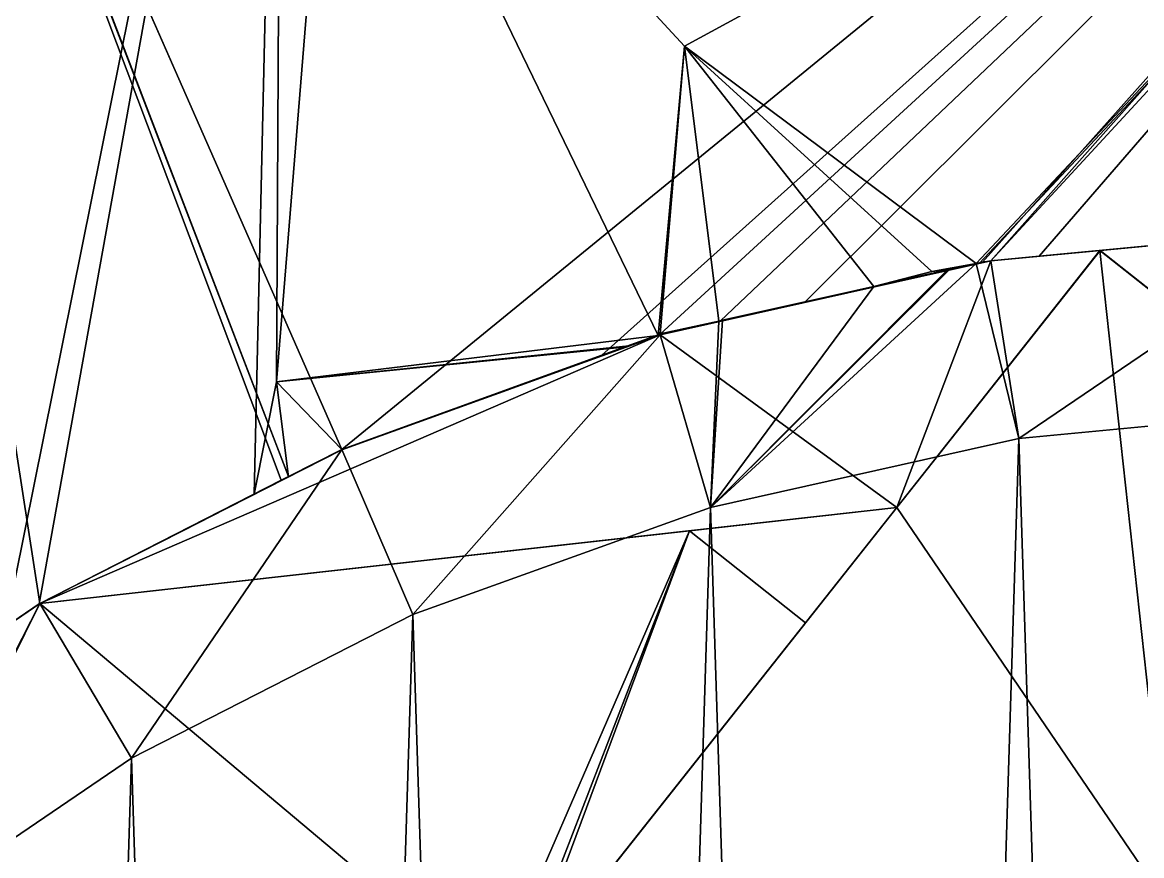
# Model space of a CAD drawing. Header units: millimetres. Extents: x -97 to 177, y -55 to 460.
# Drawn here: x 89.69 to 108.36, y 429 to 442.9 of the extents above; entities that cross this region are included whole.
import ezdxf

# ---------------------------------------------------------------- set-up
doc = ezdxf.new("R2010")
doc.units = ezdxf.units.MM
doc.header["$LTSCALE"] = 25.4
doc.layers.get('0').update_dxf_attribs({"true_color": 0xffffff})

msp = doc.modelspace()

# ---------------------------------------------------------------- linework, layer by layer
at = {"color": 0}
for p, q in [((86.627, 454.841, 13.998), (95.013, 435.773, 13.994)), ((94.125, 435.321, 13.992), (86.627, 454.841, 13.998)), ((86.627, 454.841, 13.998), (95.013, 435.773, 13.994)), ((94.125, 435.321, 13.992), (86.627, 454.841, 13.998)), ((100.733, 442.507, 6.998), (105.601, 438.879, 6.998)), ((100.733, 442.507, 6.998), (103.895, 438.495, 6.998)), ((104.861, 438.743, 6.998), (100.733, 442.507, 6.998)), ((100.733, 442.507, 6.998), (105.601, 438.879, 6.998)), ((100.733, 442.507, 6.998), (103.895, 438.495, 6.998)), ((104.861, 438.743, 6.998), (100.733, 442.507, 6.998)), ((105.843, 438.921, 6.968), (111.469, 439.455, 6.968)), ((105.843, 438.921, 6.968), (111.469, 439.455, 6.968)), ((111.469, 439.455, 22.966), (107.667, 439.093, 22.966)), ((111.469, 439.455, 22.966), (107.667, 439.093, 22.966)), ((106.651, 438.999, 6.998), (110.031, 439.319, 6.998)), ((106.651, 438.999, 6.998), (110.031, 439.319, 6.998)), ((107.661, 439.095, 23.966), (104.275, 434.805, 23.964)), ((107.661, 439.095, 23.966), (104.275, 434.805, 23.964)), ((107.667, 439.093, 22.966), (104.275, 434.805, 23.964)), ((104.275, 434.805, 22.964), (107.667, 439.093, 22.966)), ((107.667, 439.093, 22.966), (104.275, 434.805, 23.964)), ((104.275, 434.805, 22.964), (107.667, 439.093, 22.966)), ((108.995, 439.223, 13.994), (105.843, 438.921, 13.994)), ((108.995, 439.223, 13.994), (105.843, 438.921, 13.994)), ((107.667, 439.093, 22.966), (105.843, 438.921, 22.966)), ((107.667, 439.093, 22.966), (105.843, 438.921, 22.966)), ((111.997, 435.671, 23.964), (107.661, 439.095, 23.966)), ((107.667, 439.093, 22.966), (107.661, 439.095, 23.966)), ((107.667, 439.093, 22.966), (107.661, 439.095, 23.966)), ((111.997, 435.671, 23.964), (107.661, 439.095, 23.966)), ((107.667, 439.093, 22.966), (111.997, 435.671, 22.966)), ((107.667, 439.093, 22.966), (111.997, 435.671, 22.966)), ((111.997, 435.671, 23.964), (107.667, 439.093, 22.966)), ((111.997, 435.671, 23.964), (107.667, 439.093, 22.966)), ((100.325, 437.697, 13.994), (105.843, 438.921, 22.966)), ((100.325, 437.697, 13.994), (105.843, 438.921, 22.966)), ((105.843, 438.921, 22.966), (100.329, 437.685, 22.966)), ((105.843, 438.921, 22.966), (100.329, 437.685, 22.966)), ((101.165, 434.807, 6.968), (105.601, 438.879, 6.968)), ((101.165, 434.807, 6.968), (105.601, 438.879, 6.968)), ((101.331, 437.917, 13.994), (105.843, 438.921, 22.966)), ((101.331, 437.917, 13.994), (105.843, 438.921, 22.966)), ((105.843, 438.921, 22.966), (102.745, 438.235, 13.994)), ((105.843, 438.921, 22.966), (102.745, 438.235, 13.994)), ((105.707, 438.897, 13.994), (102.745, 438.235, 13.994)), ((105.707, 438.897, 13.994), (102.745, 438.235, 13.994)), ((105.277, 438.811, 6.992), (105.601, 438.879, 6.968)), ((105.601, 438.879, 6.998), (105.277, 438.811, 6.992)), ((105.601, 438.879, 6.968), (105.843, 438.921, 6.968)), ((105.653, 438.885, 6.998), (105.601, 438.879, 6.968)), ((105.653, 438.885, 6.998), (105.601, 438.879, 6.998)), ((105.601, 438.879, 6.998), (105.601, 438.879, 6.968)), ((105.653, 438.885, 6.998), (105.843, 438.921, 6.968)), ((105.843, 438.921, 6.998), (105.653, 438.885, 6.998)), ((105.843, 438.921, 13.994), (105.707, 438.897, 13.994)), ((105.707, 438.897, 13.994), (105.843, 438.921, 22.966)), ((105.707, 438.897, 13.994), (105.843, 438.921, 22.966)), ((105.843, 438.921, 13.994), (105.707, 438.897, 13.994)), ((106.651, 438.999, 6.998), (105.843, 438.921, 6.968)), ((105.843, 438.921, 6.998), (106.651, 438.999, 6.998)), ((106.651, 438.999, 6.998), (105.843, 438.921, 6.968)), ((105.843, 438.921, 6.998), (106.651, 438.999, 6.998)), ((105.843, 438.921, 13.994), (105.843, 438.921, 22.966)), ((105.843, 438.921, 6.968), (105.843, 438.921, 6.998)), ((105.843, 438.921, 13.994), (105.843, 438.921, 22.966)), ((105.121, 438.771, 6.986), (101.165, 434.807, 6.968)), ((105.121, 438.771, 6.986), (101.165, 434.807, 6.968)), ((105.121, 438.771, 6.986), (103.937, 438.505, 6.99)), ((105.121, 438.771, 6.986), (103.937, 438.505, 6.99)), ((104.861, 438.743, 6.998), (103.937, 438.505, 6.99)), ((104.861, 438.743, 6.998), (103.937, 438.505, 6.99)), ((105.121, 438.771, 6.986), (104.861, 438.743, 6.998)), ((105.121, 438.771, 6.986), (104.861, 438.743, 6.998)), ((105.157, 438.779, 6.998), (105.121, 438.771, 6.986)), ((105.157, 438.779, 6.998), (105.121, 438.771, 6.986)), ((105.247, 438.801, 6.991), (105.157, 438.779, 6.998)), ((105.247, 438.801, 6.991), (105.157, 438.779, 6.998)), ((105.277, 438.811, 6.992), (105.247, 438.801, 6.991)), ((105.277, 438.811, 6.992), (105.247, 438.801, 6.991)), ((103.895, 438.495, 6.998), (101.434, 437.945, 6.998)), ((103.895, 438.495, 6.998), (101.434, 437.945, 6.998)), ((103.937, 438.505, 6.99), (103.895, 438.495, 6.998)), ((103.937, 438.505, 6.99), (103.895, 438.495, 6.998)), ((102.745, 438.235, 13.994), (101.331, 437.917, 13.994)), ((102.745, 438.235, 13.994), (101.331, 437.917, 13.994)), ((101.365, 437.929, 6.998), (101.307, 437.917, 6.998)), ((101.365, 437.929, 6.998), (101.307, 437.917, 6.998)), ((101.434, 437.945, 6.998), (101.365, 437.929, 6.998)), ((101.434, 437.945, 6.998), (101.365, 437.929, 6.998)), ((101.331, 437.917, 13.994), (100.325, 437.697, 13.994)), ((101.307, 437.917, 6.998), (100.325, 437.701, 6.998)), ((101.307, 437.917, 6.998), (100.325, 437.701, 6.998)), ((101.331, 437.917, 13.994), (100.325, 437.697, 13.994)), ((100.329, 437.689, 6.968), (101.307, 437.917, 6.998)), ((100.329, 437.689, 6.968), (101.307, 437.917, 6.998)), ((100.329, 437.685, 22.966), (89.975, 433.203, 22.964)), ((100.329, 437.685, 22.966), (89.975, 433.203, 22.964)), ((100.295, 437.677, 6.998), (93.925, 436.903, 6.998)), ((100.295, 437.677, 6.998), (93.925, 436.903, 6.998)), ((95.013, 435.771, 6.968), (100.329, 437.689, 6.968)), ((95.013, 435.771, 6.968), (100.329, 437.689, 6.968)), ((100.329, 437.685, 22.966), (97.825, 436.783, 22.966)), ((100.329, 437.685, 22.966), (97.825, 436.783, 22.966)), ((100.325, 437.697, 13.994), (99.355, 437.347, 13.994)), ((100.325, 437.697, 13.994), (99.355, 437.347, 13.994)), ((99.811, 437.501, 6.996), (100.329, 437.689, 6.968)), ((99.811, 437.501, 6.996), (100.329, 437.689, 6.968)), ((99.811, 437.501, 6.996), (100.295, 437.677, 6.998)), ((99.811, 437.501, 6.996), (100.295, 437.677, 6.998)), ((100.325, 437.701, 6.998), (100.295, 437.677, 6.998)), ((100.295, 437.677, 6.998), (100.329, 437.689, 6.968)), ((100.329, 437.689, 6.968), (100.325, 437.701, 6.998)), ((100.329, 437.685, 22.966), (100.325, 437.697, 13.994)), ((100.329, 437.685, 22.966), (100.325, 437.697, 13.994)), ((100.329, 437.689, 6.968), (101.165, 434.807, 6.968)), ((100.329, 437.689, 6.968), (101.165, 434.807, 6.968)), ((93.925, 436.903, 6.998), (99.769, 437.485, 6.998)), ((93.925, 436.903, 6.998), (99.769, 437.485, 6.998)), ((99.359, 437.337, 6.998), (99.769, 437.485, 6.998)), ((99.359, 437.337, 6.998), (99.769, 437.485, 6.998)), ((99.769, 437.485, 6.998), (99.811, 437.501, 6.996)), ((99.769, 437.485, 6.998), (99.811, 437.501, 6.996)), ((95.013, 435.767, 22.966), (99.355, 437.347, 13.994)), ((99.355, 437.347, 13.994), (95.013, 435.773, 13.994)), ((95.013, 435.767, 22.966), (99.355, 437.347, 13.994)), ((99.355, 437.347, 13.994), (95.013, 435.773, 13.994)), ((99.359, 437.337, 6.998), (95.013, 435.771, 6.968)), ((95.013, 435.771, 6.998), (99.359, 437.337, 6.998)), ((99.359, 437.337, 6.998), (95.013, 435.771, 6.968)), ((95.013, 435.771, 6.998), (99.359, 437.337, 6.998)), ((99.355, 437.347, 13.994), (97.263, 436.579, 22.966)), ((99.355, 437.347, 13.994), (97.263, 436.579, 22.966)), ((97.713, 436.743, 22.966), (99.355, 437.347, 13.994)), ((97.713, 436.743, 22.966), (99.355, 437.347, 13.994)), ((99.355, 437.347, 13.994), (97.825, 436.783, 22.966)), ((99.355, 437.347, 13.994), (97.825, 436.783, 22.966)), ((97.713, 436.743, 22.966), (97.263, 436.579, 22.966)), ((97.713, 436.743, 22.966), (97.263, 436.579, 22.966)), ((97.713, 436.743, 22.966), (97.825, 436.783, 22.966)), ((97.713, 436.743, 22.966), (97.825, 436.783, 22.966)), ((97.263, 436.579, 22.966), (95.013, 435.767, 22.966)), ((97.263, 436.579, 22.966), (95.013, 435.767, 22.966)), ((111.565, 436.457, 6.968), (106.313, 435.957, 6.968)), ((111.565, 436.457, 6.968), (106.313, 435.957, 6.968)), ((111.565, 436.457, 16.966), (106.313, 435.957, 16.966)), ((111.565, 436.457, 16.966), (106.313, 435.957, 16.966)), ((106.313, 435.957, 6.968), (101.165, 434.807, 6.968)), ((106.313, 435.957, 6.968), (101.165, 434.807, 6.968)), ((101.165, 434.807, 16.966), (106.313, 435.957, 16.966)), ((101.165, 434.807, 16.966), (106.313, 435.957, 16.966)), ((106.313, 435.957, 16.966), (106.313, 435.957, 6.968)), ((106.313, 435.957, 16.966), (106.313, 435.957, 6.968)), ((89.975, 433.203, 6.968), (95.013, 435.771, 6.968)), ((89.975, 433.203, 6.968), (95.013, 435.771, 6.968)), ((95.013, 435.767, 22.966), (89.975, 433.203, 22.964)), ((95.013, 435.767, 22.966), (89.975, 433.203, 22.964)), ((91.507, 430.621, 6.964), (95.013, 435.771, 6.968)), ((91.507, 430.621, 6.964), (95.013, 435.771, 6.968)), ((95.013, 435.773, 13.994), (94.125, 435.321, 13.992)), ((95.013, 435.773, 13.994), (94.125, 435.321, 13.992)), ((94.125, 435.319, 6.998), (95.013, 435.771, 6.968)), ((94.125, 435.319, 6.998), (95.013, 435.771, 6.968)), ((94.125, 435.319, 6.998), (95.013, 435.771, 6.998)), ((94.125, 435.319, 6.998), (95.013, 435.771, 6.998)), ((95.013, 435.773, 13.994), (95.013, 435.767, 22.966)), ((95.013, 435.773, 13.994), (95.013, 435.767, 22.966)), ((95.013, 435.771, 6.968), (95.013, 435.771, 6.998)), ((95.013, 435.771, 6.968), (95.013, 435.771, 6.998)), ((89.975, 433.203, 21.964), (94.125, 435.321, 13.992)), ((89.975, 433.203, 21.964), (94.125, 435.321, 13.992)), ((93.551, 435.025, 6.998), (94.125, 435.319, 6.998)), ((93.551, 435.025, 6.998), (94.125, 435.319, 6.998)), ((94.125, 435.321, 13.992), (94.001, 435.261, 13.992)), ((94.125, 435.321, 13.992), (94.001, 435.261, 13.992)), ((89.975, 433.203, 21.964), (94.001, 435.261, 13.992)), ((89.975, 433.203, 21.964), (94.001, 435.261, 13.992)), ((92.655, 434.565, 13.992), (94.001, 435.261, 13.992)), ((92.655, 434.565, 13.992), (94.001, 435.261, 13.992)), ((89.967, 433.197, 6.998), (93.551, 435.025, 6.998)), ((89.967, 433.197, 6.998), (93.551, 435.025, 6.998)), ((89.975, 433.203, 6.968), (93.551, 435.025, 6.998)), ((89.975, 433.203, 6.968), (93.551, 435.025, 6.998)), ((89.975, 433.203, 22.964), (104.275, 434.805, 22.964)), ((89.975, 433.203, 22.964), (104.275, 434.805, 22.964)), ((101.165, 434.807, 6.968), (96.203, 433.019, 6.968)), ((101.165, 434.807, 16.966), (96.203, 433.017, 16.966)), ((101.165, 434.807, 6.968), (96.203, 433.019, 6.968)), ((101.165, 434.807, 16.966), (96.203, 433.017, 16.966)), ((104.275, 434.805, 23.964), (98.027, 426.905, 23.964)), ((104.275, 434.805, 23.964), (98.027, 426.905, 23.964)), ((104.275, 434.805, 21.968), (100.817, 434.415, 21.968)), ((104.275, 434.805, 21.968), (100.817, 434.415, 21.968)), ((101.165, 434.807, 6.968), (101.165, 434.807, 16.966)), ((101.165, 434.807, 6.968), (101.165, 434.807, 16.966)), ((102.753, 432.881, 21.964), (104.275, 434.805, 21.968)), ((102.753, 432.881, 21.964), (104.275, 434.805, 21.968)), ((104.275, 434.805, 22.964), (104.275, 434.805, 21.968)), ((104.275, 434.805, 22.964), (104.275, 434.805, 21.968)), ((89.975, 433.203, 21.964), (92.655, 434.565, 13.992)), ((89.975, 433.203, 13.992), (92.655, 434.565, 13.992)), ((89.975, 433.203, 21.964), (92.655, 434.565, 13.992)), ((89.975, 433.203, 13.992), (92.655, 434.565, 13.992)), ((100.817, 434.415, 21.968), (89.975, 433.203, 21.964)), ((100.817, 434.415, 21.968), (89.975, 433.203, 21.964)), ((98.027, 426.905, 21.964), (100.817, 434.415, 21.968)), ((98.027, 426.905, 21.964), (100.817, 434.415, 21.968)), ((100.817, 434.415, 21.968), (102.753, 432.881, 21.964)), ((100.817, 434.415, 21.968), (102.753, 432.881, 21.964)), ((85.307, 430.023, 6.964), (89.975, 433.203, 6.968)), ((89.975, 433.203, 21.964), (85.307, 430.023, 21.964)), ((85.307, 430.023, 6.964), (89.975, 433.203, 6.968)), ((89.975, 433.203, 21.964), (85.307, 430.023, 21.964)), ((89.975, 433.203, 6.968), (87.143, 427.657, 6.964)), ((89.975, 433.203, 6.968), (87.143, 427.657, 6.964)), ((89.975, 433.203, 13.992), (89.403, 432.811, 13.992)), ((89.403, 432.811, 13.992), (89.975, 433.203, 21.964)), ((89.403, 432.815, 6.998), (89.975, 433.203, 6.968)), ((89.403, 432.815, 6.998), (89.975, 433.203, 6.968)), ((89.975, 433.203, 13.992), (89.403, 432.811, 13.992)), ((89.403, 432.811, 13.992), (89.975, 433.203, 21.964)), ((89.403, 432.815, 6.998), (89.967, 433.197, 6.998)), ((89.403, 432.815, 6.998), (89.967, 433.197, 6.998)), ((89.967, 433.197, 6.998), (89.975, 433.203, 6.968)), ((89.967, 433.197, 6.998), (89.975, 433.203, 6.968)), ((89.975, 433.203, 21.964), (89.975, 433.203, 13.992)), ((89.975, 433.203, 21.964), (89.975, 433.203, 22.964)), ((89.975, 433.203, 21.964), (89.975, 433.203, 13.992)), ((89.975, 433.203, 21.964), (89.975, 433.203, 22.964)), ((96.203, 433.019, 6.968), (91.507, 430.621, 6.964)), ((96.203, 433.019, 6.968), (91.507, 430.621, 6.964)), ((91.507, 430.621, 16.966), (96.203, 433.017, 16.966)), ((91.507, 430.621, 16.966), (96.203, 433.017, 16.966)), ((96.203, 433.017, 16.966), (96.203, 433.019, 6.968)), ((96.203, 433.017, 16.966), (96.203, 433.019, 6.968)), ((98.027, 426.905, 21.964), (102.753, 432.881, 21.964)), ((98.027, 426.905, 21.964), (102.753, 432.881, 21.964)), ((91.507, 430.621, 6.964), (87.143, 427.657, 6.964)), ((91.507, 430.621, 6.964), (87.143, 427.657, 6.964)), ((91.507, 430.621, 16.966), (87.143, 427.657, 16.966)), ((91.507, 430.621, 16.966), (87.143, 427.657, 16.966)), ((91.507, 430.621, 6.964), (91.507, 430.621, 16.966)), ((91.507, 430.621, 6.964), (91.507, 430.621, 16.966))]:
    msp.add_line(p, q, dxfattribs=at)

# ---------------------------------------------------------------- meshes
mesh = msp.add_polyface(dxfattribs=at)
corners = [(124.143, 459.565, 6.998), (117.623, 451.689, 6.998), (116.747, 458.635, 6.998), (121.419, 438.603, 6.998), (122.011, 438.507, 6.998), (122.299, 438.461, 6.998), (122.697, 438.397, 6.998), (126.961, 437.159, 6.998), (94.023, 455.775, 6.998), (89.403, 432.815, 6.998), (86.627, 454.845, 6.998), (89.967, 433.197, 6.998), (93.551, 435.025, 6.998), (93.925, 436.903, 6.998), (94.895, 448.829, 6.998), (100.295, 437.677, 6.998), (100.733, 442.507, 6.998), (100.325, 437.701, 6.998), (105.601, 438.879, 6.998), (105.653, 438.885, 6.998), (105.843, 438.921, 6.998), (106.651, 438.999, 6.998), (110.031, 439.319, 6.998), (111.469, 439.451, 6.998), (113.647, 439.385, 6.998), (117.119, 439.279, 6.998), (101.307, 437.917, 6.998), (103.895, 438.495, 6.998), (101.434, 437.945, 6.998), (101.365, 437.929, 6.998), (94.125, 435.319, 6.998), (95.013, 435.771, 6.998), (99.769, 437.485, 6.998), (99.359, 437.337, 6.998)]
mesh.append_faces([[corners[k] for k in face] for face in [(0, 1, 2), (6, 0, 7), (8, 9, 10), (26, 28, 29), (31, 32, 33)]], dxfattribs={"vtx0": -1, "color": 0})
mesh.append_faces([[corners[k] for k in face] for face in [(3, 0, 4), (4, 0, 5), (5, 0, 6), (9, 8, 11), (11, 8, 12), (13, 14, 15), (15, 16, 17), (16, 1, 18), (18, 1, 19), (19, 1, 20), (20, 1, 21), (21, 1, 22), (22, 1, 23), (23, 1, 24), (24, 1, 25), (25, 1, 3), (30, 13, 31)]], dxfattribs={"vtx0": -1, "vtx1": -1, "color": 0})
mesh.append_faces([[corners[k] for k in face] for face in [(1, 0, 3), (12, 8, 13), (15, 14, 16)]], dxfattribs={"vtx0": -1, "vtx1": -1, "vtx2": -1, "color": 0})
mesh.append_faces([[corners[k] for k in face] for face in [(13, 8, 14), (16, 14, 1), (16, 26, 17), (26, 16, 27), (26, 27, 28), (13, 30, 12), (31, 13, 32)]], dxfattribs={"vtx0": -1, "vtx2": -1, "color": 0})
mesh = msp.add_polyface(dxfattribs=at)
corners = [(95.013, 435.773, 13.994), (124.143, 459.565, 13.998), (86.627, 454.841, 13.998), (99.355, 437.347, 13.994), (100.325, 437.697, 13.994), (101.331, 437.917, 13.994), (102.745, 438.235, 13.994), (105.707, 438.897, 13.994), (105.843, 438.921, 13.994), (108.995, 439.223, 13.994), (111.469, 439.451, 13.994), (117.119, 439.279, 13.994), (120.247, 438.785, 13.994), (121.749, 438.545, 13.994), (122.367, 438.449, 13.994), (122.697, 438.397, 13.994), (126.961, 437.159, 13.994)]
mesh.append_faces([[corners[k] for k in face] for face in [(0, 1, 2), (1, 15, 16)]], dxfattribs={"vtx0": -1, "color": 0})
mesh.append_faces([[corners[k] for k in face] for face in [(1, 0, 3), (1, 3, 4), (1, 4, 5), (1, 5, 6), (1, 6, 7), (1, 7, 8), (1, 8, 9), (1, 9, 10), (1, 10, 11), (1, 11, 12), (1, 12, 13), (1, 13, 14), (1, 14, 15)]], dxfattribs={"vtx0": -1, "vtx2": -1, "color": 0})
mesh = msp.add_polyface(dxfattribs=at)
corners = [(95.013, 435.773, 13.994), (86.627, 454.841, 13.998), (94.125, 435.321, 13.992)]
mesh.append_faces([[corners[k] for k in face] for face in [(0, 1, 2)]], dxfattribs={"color": 0})
mesh = msp.add_polyface(dxfattribs=at)
corners = [(86.627, 454.841, 13.998), (94.001, 435.261, 13.992), (94.125, 435.321, 13.992), (89.975, 433.203, 13.992), (89.403, 432.811, 13.992), (92.655, 434.565, 13.992)]
mesh.append_faces([[corners[k] for k in face] for face in [(0, 1, 2), (3, 0, 4), (1, 3, 5)]], dxfattribs={"vtx0": -1, "color": 0})
mesh.append_faces([[corners[k] for k in face] for face in [(1, 0, 3)]], dxfattribs={"vtx0": -1, "vtx1": -1, "vtx2": -1, "color": 0})
mesh = msp.add_polyface(dxfattribs=at)
corners = [(105.601, 438.879, 6.998), (104.861, 438.743, 6.998), (100.733, 442.507, 6.998), (105.277, 438.811, 6.992), (105.121, 438.771, 6.986), (105.157, 438.779, 6.998), (105.247, 438.801, 6.991)]
mesh.append_faces([[corners[k] for k in face] for face in [(0, 1, 2), (5, 3, 6)]], dxfattribs={"vtx0": -1, "color": 0})
mesh.append_faces([[corners[k] for k in face] for face in [(1, 3, 4), (4, 3, 5)]], dxfattribs={"vtx0": -1, "vtx1": -1, "color": 0})
mesh.append_faces([[corners[k] for k in face] for face in [(1, 0, 3)]], dxfattribs={"vtx0": -1, "vtx2": -1, "color": 0})
mesh = msp.add_polyface(dxfattribs=at)
corners = [(104.861, 438.743, 6.998), (103.895, 438.495, 6.998), (100.733, 442.507, 6.998), (103.937, 438.505, 6.99)]
mesh.append_faces([[corners[k] for k in face] for face in [(0, 1, 2), (1, 0, 3)]], dxfattribs={"vtx0": -1, "color": 0})
mesh = msp.add_polyface(dxfattribs=at)
corners = [(105.601, 438.879, 6.968), (106.313, 435.957, 6.968), (101.165, 434.807, 6.968), (105.843, 438.921, 6.968), (111.469, 439.455, 6.968), (111.565, 436.457, 6.968), (117.119, 439.279, 6.968), (116.835, 436.293, 6.968), (122.045, 435.471, 6.968), (122.697, 438.397, 6.968), (127.109, 434.001, 6.968), (128.127, 436.821, 6.968), (131.953, 431.909, 6.968), (133.311, 434.577, 6.968), (136.491, 429.223, 6.964)]
mesh.append_faces([[corners[k] for k in face] for face in [(0, 1, 2), (12, 13, 14)]], dxfattribs={"vtx0": -1, "color": 0})
mesh.append_faces([[corners[k] for k in face] for face in [(1, 4, 5), (5, 6, 7), (7, 6, 8), (8, 9, 10), (10, 11, 12)]], dxfattribs={"vtx0": -1, "vtx1": -1, "color": 0})
mesh.append_faces([[corners[k] for k in face] for face in [(1, 0, 3), (1, 3, 4), (5, 4, 6), (8, 6, 9), (10, 9, 11), (12, 11, 13)]], dxfattribs={"vtx0": -1, "vtx2": -1, "color": 0})
mesh = msp.add_polyface(dxfattribs=at)
corners = [(105.843, 438.921, 22.966), (108.995, 439.223, 13.994), (105.843, 438.921, 13.994), (111.469, 439.455, 22.966), (107.667, 439.093, 22.966)]
mesh.append_faces([[corners[k] for k in face] for face in [(0, 1, 2), (3, 0, 4)]], dxfattribs={"vtx0": -1, "color": 0})
mesh.append_faces([[corners[k] for k in face] for face in [(1, 0, 3)]], dxfattribs={"vtx0": -1, "vtx1": -1, "color": 0})
mesh = msp.add_polyface(dxfattribs=at)
corners = [(106.651, 438.999, 6.998), (111.469, 439.455, 6.968), (105.843, 438.921, 6.968), (110.031, 439.319, 6.998)]
mesh.append_faces([[corners[k] for k in face] for face in [(0, 1, 2), (1, 0, 3)]], dxfattribs={"vtx0": -1, "color": 0})
mesh = msp.add_polyface(dxfattribs=at)
corners = [(111.997, 435.671, 22.966), (111.469, 439.455, 22.966), (107.667, 439.093, 22.966), (117.119, 439.277, 22.966), (115.343, 436.049, 22.966), (126.493, 437.295, 22.966), (117.717, 439.183, 22.966), (118.269, 439.095, 22.966), (122.697, 438.395, 22.966)]
mesh.append_faces([[corners[k] for k in face] for face in [(0, 1, 2), (7, 5, 8)]], dxfattribs={"vtx0": -1, "color": 0})
mesh.append_faces([[corners[k] for k in face] for face in [(1, 0, 3), (3, 5, 6), (6, 5, 7)]], dxfattribs={"vtx0": -1, "vtx1": -1, "color": 0})
mesh.append_faces([[corners[k] for k in face] for face in [(3, 0, 4), (3, 4, 5)]], dxfattribs={"vtx0": -1, "vtx2": -1, "color": 0})
mesh = msp.add_polyface(dxfattribs=at)
corners = [(79.409, 390.551, 23.96), (97.813, 426.629, 23.964), (68.253, 389.239, 23.96), (108.969, 427.971, 23.964), (98.027, 426.905, 23.964), (108.917, 428.009, 23.964), (108.869, 428.055, 23.964), (104.275, 434.805, 23.964), (107.661, 439.095, 23.966), (80.711, 379.407, 23.96), (116.829, 360.967, 23.958), (80.737, 379.383, 23.96), (105.677, 359.693, 23.958), (105.749, 359.635, 23.958), (111.925, 354.761, 23.954), (113.743, 353.321, 23.954), (118.131, 349.863, 23.954), (121.585, 354.233, 23.954), (123.035, 356.063, 23.958), (146.373, 398.403, 23.96), (157.537, 399.713, 23.96), (153.101, 403.215, 23.964), (151.307, 404.635, 23.964), (109.047, 428.069, 23.964), (111.997, 435.671, 23.964), (138.835, 414.477, 23.964), (145.071, 409.557, 23.964), (108.959, 428.061, 23.964)]
mesh.append_faces([[corners[k] for k in face] for face in [(10, 16, 17), (18, 19, 10), (19, 23, 3)]], dxfattribs={"vtx0": -1, "color": 0})
mesh.append_faces([[corners[k] for k in face] for face in [(1, 3, 4), (4, 6, 7), (7, 6, 8), (9, 0, 2), (0, 9, 10), (24, 19, 25), (25, 19, 26), (26, 19, 22)]], dxfattribs={"vtx0": -1, "vtx1": -1, "color": 0})
mesh.append_faces([[corners[k] for k in face] for face in [(23, 19, 24)]], dxfattribs={"vtx0": -1, "vtx1": -1, "vtx2": -1, "color": 0})
mesh.append_faces([[corners[k] for k in face] for face in [(0, 1, 2), (1, 0, 3), (4, 3, 5), (4, 5, 6), (10, 9, 11), (10, 11, 12), (10, 12, 13), (10, 13, 14), (10, 14, 15), (10, 15, 16), (19, 18, 20), (19, 20, 21), (19, 21, 22), (6, 24, 8), (24, 6, 27), (24, 27, 23)]], dxfattribs={"vtx0": -1, "vtx2": -1, "color": 0})
mesh = msp.add_polyface(dxfattribs=at)
corners = [(104.275, 434.805, 22.964), (100.329, 437.685, 22.966), (89.975, 433.203, 22.964), (105.843, 438.921, 22.966), (107.667, 439.093, 22.966)]
mesh.append_faces([[corners[k] for k in face] for face in [(0, 1, 2), (3, 0, 4)]], dxfattribs={"vtx0": -1, "color": 0})
mesh.append_faces([[corners[k] for k in face] for face in [(1, 0, 3)]], dxfattribs={"vtx0": -1, "vtx1": -1, "color": 0})
mesh = msp.add_polyface(dxfattribs=at)
corners = [(107.667, 439.093, 22.966), (104.275, 434.805, 22.964), (104.275, 434.805, 23.964), (98.027, 426.905, 21.964), (98.027, 426.905, 23.964), (102.753, 432.881, 21.964), (104.275, 434.805, 21.968)]
mesh.append_faces([[corners[k] for k in face] for face in [(2, 3, 4)]], dxfattribs={"vtx0": -1, "color": 0})
mesh.append_faces([[corners[k] for k in face] for face in [(3, 2, 5), (5, 2, 6), (6, 2, 1)]], dxfattribs={"vtx0": -1, "vtx1": -1, "color": 0})
mesh.append_faces([[corners[k] for k in face] for face in [(0, 1, 2)]], dxfattribs={"vtx1": -1, "color": 0})
mesh = msp.add_polyface(dxfattribs=at)
corners = [(107.661, 439.095, 23.966), (107.667, 439.093, 22.966), (104.275, 434.805, 23.964)]
mesh.append_faces([[corners[k] for k in face] for face in [(0, 1, 2)]], dxfattribs={"color": 0})
mesh = msp.add_polyface(dxfattribs=at)
corners = [(107.661, 439.095, 23.966), (111.997, 435.671, 23.964), (107.667, 439.093, 22.966)]
mesh.append_faces([[corners[k] for k in face] for face in [(0, 1, 2)]], dxfattribs={"color": 0})
mesh = msp.add_polyface(dxfattribs=at)
corners = [(111.997, 435.671, 23.964), (111.997, 435.671, 22.966), (107.667, 439.093, 22.966), (111.997, 435.671, 21.968), (120.133, 429.247, 22.964), (120.133, 429.247, 21.964), (132.599, 419.403, 22.964), (138.835, 414.477, 23.964)]
mesh.append_faces([[corners[k] for k in face] for face in [(0, 1, 2), (3, 4, 5)]], dxfattribs={"vtx0": -1, "color": 0})
mesh.append_faces([[corners[k] for k in face] for face in [(4, 1, 6), (6, 1, 7), (7, 1, 0)]], dxfattribs={"vtx0": -1, "vtx1": -1, "color": 0})
mesh.append_faces([[corners[k] for k in face] for face in [(4, 3, 1)]], dxfattribs={"vtx0": -1, "vtx2": -1, "color": 0})
mesh = msp.add_polyface(dxfattribs=at)
corners = [(105.843, 438.921, 22.966), (101.331, 437.917, 13.994), (100.325, 437.697, 13.994)]
mesh.append_faces([[corners[k] for k in face] for face in [(0, 1, 2)]], dxfattribs={"color": 0})
mesh = msp.add_polyface(dxfattribs=at)
corners = [(105.843, 438.921, 22.966), (100.325, 437.697, 13.994), (100.329, 437.685, 22.966)]
mesh.append_faces([[corners[k] for k in face] for face in [(0, 1, 2)]], dxfattribs={"color": 0})
mesh = msp.add_polyface(dxfattribs=at)
corners = [(101.165, 434.807, 6.968), (105.157, 438.779, 6.998), (105.601, 438.879, 6.968), (105.121, 438.771, 6.986), (105.247, 438.801, 6.991), (105.277, 438.811, 6.992)]
mesh.append_faces([[corners[k] for k in face] for face in [(1, 0, 3), (2, 4, 5)]], dxfattribs={"vtx0": -1, "color": 0})
mesh.append_faces([[corners[k] for k in face] for face in [(0, 1, 2)]], dxfattribs={"vtx0": -1, "vtx1": -1, "color": 0})
mesh.append_faces([[corners[k] for k in face] for face in [(2, 1, 4)]], dxfattribs={"vtx0": -1, "vtx2": -1, "color": 0})
mesh = msp.add_polyface(dxfattribs=at)
corners = [(105.843, 438.921, 22.966), (102.745, 438.235, 13.994), (101.331, 437.917, 13.994)]
mesh.append_faces([[corners[k] for k in face] for face in [(0, 1, 2)]], dxfattribs={"color": 0})
mesh = msp.add_polyface(dxfattribs=at)
corners = [(105.843, 438.921, 22.966), (105.707, 438.897, 13.994), (102.745, 438.235, 13.994)]
mesh.append_faces([[corners[k] for k in face] for face in [(0, 1, 2)]], dxfattribs={"color": 0})
mesh = msp.add_polyface(dxfattribs=at)
corners = [(105.843, 438.921, 22.966), (105.843, 438.921, 13.994), (105.707, 438.897, 13.994)]
mesh.append_faces([[corners[k] for k in face] for face in [(0, 1, 2)]], dxfattribs={"color": 0})
mesh = msp.add_polyface(dxfattribs=at)
corners = [(106.651, 438.999, 6.998), (105.843, 438.921, 6.968), (105.843, 438.921, 6.998)]
mesh.append_faces([[corners[k] for k in face] for face in [(0, 1, 2)]], dxfattribs={"color": 0})
mesh = msp.add_polyface(dxfattribs=at)
corners = [(101.307, 437.917, 6.998), (101.165, 434.807, 6.968), (100.329, 437.689, 6.968), (101.365, 437.929, 6.998), (103.895, 438.495, 6.998), (105.121, 438.771, 6.986), (101.434, 437.945, 6.998), (103.937, 438.505, 6.99)]
mesh.append_faces([[corners[k] for k in face] for face in [(0, 1, 2), (4, 3, 6), (5, 4, 7)]], dxfattribs={"vtx0": -1, "color": 0})
mesh.append_faces([[corners[k] for k in face] for face in [(1, 4, 5)]], dxfattribs={"vtx0": -1, "vtx1": -1, "color": 0})
mesh.append_faces([[corners[k] for k in face] for face in [(1, 3, 4)]], dxfattribs={"vtx0": -1, "vtx1": -1, "vtx2": -1, "color": 0})
mesh.append_faces([[corners[k] for k in face] for face in [(1, 0, 3)]], dxfattribs={"vtx0": -1, "vtx2": -1, "color": 0})
mesh = msp.add_polyface(dxfattribs=at)
corners = [(105.121, 438.771, 6.986), (103.937, 438.505, 6.99), (104.861, 438.743, 6.998)]
mesh.append_faces([[corners[k] for k in face] for face in [(0, 1, 2)]], dxfattribs={"color": 0})
mesh = msp.add_polyface(dxfattribs=at)
corners = [(101.307, 437.917, 6.998), (100.329, 437.689, 6.968), (100.325, 437.701, 6.998)]
mesh.append_faces([[corners[k] for k in face] for face in [(0, 1, 2)]], dxfattribs={"color": 0})
mesh = msp.add_polyface(dxfattribs=at)
corners = [(100.329, 437.685, 22.966), (95.013, 435.767, 22.966), (89.975, 433.203, 22.964), (97.263, 436.579, 22.966), (97.825, 436.783, 22.966), (97.713, 436.743, 22.966)]
mesh.append_faces([[corners[k] for k in face] for face in [(0, 1, 2), (3, 4, 5)]], dxfattribs={"vtx0": -1, "color": 0})
mesh.append_faces([[corners[k] for k in face] for face in [(1, 0, 3)]], dxfattribs={"vtx0": -1, "vtx1": -1, "color": 0})
mesh.append_faces([[corners[k] for k in face] for face in [(3, 0, 4)]], dxfattribs={"vtx0": -1, "vtx2": -1, "color": 0})
mesh = msp.add_polyface(dxfattribs=at)
corners = [(95.013, 435.771, 6.968), (96.203, 433.019, 6.968), (91.507, 430.621, 6.964), (100.329, 437.689, 6.968), (101.165, 434.807, 6.968)]
mesh.append_faces([[corners[k] for k in face] for face in [(0, 1, 2), (1, 3, 4)]], dxfattribs={"vtx0": -1, "color": 0})
mesh.append_faces([[corners[k] for k in face] for face in [(1, 0, 3)]], dxfattribs={"vtx0": -1, "vtx2": -1, "color": 0})
mesh = msp.add_polyface(dxfattribs=at)
corners = [(93.925, 436.903, 6.998), (99.811, 437.501, 6.996), (99.769, 437.485, 6.998), (100.295, 437.677, 6.998)]
mesh.append_faces([[corners[k] for k in face] for face in [(0, 1, 2), (1, 0, 3)]], dxfattribs={"vtx0": -1, "color": 0})
mesh = msp.add_polyface(dxfattribs=at)
corners = [(99.359, 437.337, 6.998), (100.329, 437.689, 6.968), (95.013, 435.771, 6.968), (99.811, 437.501, 6.996), (99.769, 437.485, 6.998)]
mesh.append_faces([[corners[k] for k in face] for face in [(0, 1, 2), (3, 0, 4)]], dxfattribs={"vtx0": -1, "color": 0})
mesh.append_faces([[corners[k] for k in face] for face in [(1, 0, 3)]], dxfattribs={"vtx0": -1, "vtx1": -1, "color": 0})
mesh = msp.add_polyface(dxfattribs=at)
corners = [(97.825, 436.783, 22.966), (100.325, 437.697, 13.994), (99.355, 437.347, 13.994), (100.329, 437.685, 22.966)]
mesh.append_faces([[corners[k] for k in face] for face in [(0, 1, 2), (1, 0, 3)]], dxfattribs={"vtx0": -1, "color": 0})
mesh = msp.add_polyface(dxfattribs=at)
corners = [(100.295, 437.677, 6.998), (100.329, 437.689, 6.968), (99.811, 437.501, 6.996)]
mesh.append_faces([[corners[k] for k in face] for face in [(0, 1, 2)]], dxfattribs={"color": 0})
mesh = msp.add_polyface(dxfattribs=at)
corners = [(95.013, 435.767, 22.966), (99.355, 437.347, 13.994), (95.013, 435.773, 13.994)]
mesh.append_faces([[corners[k] for k in face] for face in [(0, 1, 2)]], dxfattribs={"color": 0})
mesh = msp.add_polyface(dxfattribs=at)
corners = [(97.263, 436.579, 22.966), (99.355, 437.347, 13.994), (95.013, 435.767, 22.966)]
mesh.append_faces([[corners[k] for k in face] for face in [(0, 1, 2)]], dxfattribs={"color": 0})
mesh = msp.add_polyface(dxfattribs=at)
corners = [(99.359, 437.337, 6.998), (95.013, 435.771, 6.968), (95.013, 435.771, 6.998)]
mesh.append_faces([[corners[k] for k in face] for face in [(0, 1, 2)]], dxfattribs={"color": 0})
mesh = msp.add_polyface(dxfattribs=at)
corners = [(97.713, 436.743, 22.966), (99.355, 437.347, 13.994), (97.263, 436.579, 22.966)]
mesh.append_faces([[corners[k] for k in face] for face in [(0, 1, 2)]], dxfattribs={"color": 0})
mesh = msp.add_polyface(dxfattribs=at)
corners = [(97.825, 436.783, 22.966), (99.355, 437.347, 13.994), (97.713, 436.743, 22.966)]
mesh.append_faces([[corners[k] for k in face] for face in [(0, 1, 2)]], dxfattribs={"color": 0})
mesh = msp.add_polyface(dxfattribs=at)
corners = [(74.345, 411.143, 16.964), (75.483, 375.397, 16.96), (72.563, 406.181, 16.964), (76.737, 415.845, 16.966), (78.171, 370.857, 16.96), (79.705, 420.209, 16.966), (81.405, 366.693, 16.958), (83.187, 424.165, 16.966), (85.135, 362.963, 16.958), (87.143, 427.657, 16.966), (89.303, 359.729, 16.958), (91.507, 430.621, 16.966), (93.841, 357.047, 16.958), (96.203, 433.017, 16.966), (98.685, 354.955, 16.954), (101.165, 434.807, 16.966), (103.749, 353.487, 16.954), (106.313, 435.957, 16.966), (108.959, 352.663, 16.954), (111.565, 436.457, 16.966), (114.231, 352.497, 16.954), (116.835, 436.293, 16.966), (119.483, 352.995, 16.954), (122.045, 435.469, 16.966), (124.629, 354.149, 16.954), (127.109, 433.997, 16.966), (129.591, 355.937, 16.958), (131.953, 431.909, 16.966), (134.291, 358.335, 16.958), (136.491, 429.221, 16.966), (138.651, 361.297, 16.958), (140.663, 425.993, 16.966), (142.607, 364.787, 16.958), (144.391, 422.263, 16.966), (146.095, 368.747, 16.96), (147.625, 418.099, 16.966), (147.921, 400.035, 16.96), (149.057, 373.113, 16.96), (151.449, 377.809, 16.96)]
mesh.append_faces([[corners[k] for k in face] for face in [(0, 1, 2), (37, 36, 38)]], dxfattribs={"vtx0": -1, "color": 0})
mesh.append_faces([[corners[k] for k in face] for face in [(1, 3, 4), (4, 5, 6), (6, 7, 8), (8, 9, 10), (10, 11, 12), (12, 13, 14), (14, 15, 16), (16, 17, 18), (18, 19, 20), (20, 21, 22), (22, 23, 24), (24, 25, 26), (26, 27, 28), (28, 29, 30), (30, 31, 32), (32, 33, 34), (34, 36, 37)]], dxfattribs={"vtx0": -1, "vtx1": -1, "color": 0})
mesh.append_faces([[corners[k] for k in face] for face in [(1, 0, 3), (4, 3, 5), (6, 5, 7), (8, 7, 9), (10, 9, 11), (12, 11, 13), (14, 13, 15), (16, 15, 17), (18, 17, 19), (20, 19, 21), (22, 21, 23), (24, 23, 25), (26, 25, 27), (28, 27, 29), (30, 29, 31), (32, 31, 33), (34, 33, 35), (34, 35, 36)]], dxfattribs={"vtx0": -1, "vtx2": -1, "color": 0})
mesh = msp.add_polyface(dxfattribs=at)
corners = [(111.565, 436.457, 16.966), (106.313, 435.957, 6.968), (111.565, 436.457, 6.968), (106.313, 435.957, 16.966)]
mesh.append_faces([[corners[k] for k in face] for face in [(0, 1, 2), (1, 0, 3)]], dxfattribs={"vtx0": -1, "color": 0})
mesh = msp.add_polyface(dxfattribs=at)
corners = [(106.313, 435.957, 16.966), (101.165, 434.807, 6.968), (106.313, 435.957, 6.968), (101.165, 434.807, 16.966)]
mesh.append_faces([[corners[k] for k in face] for face in [(0, 1, 2), (1, 0, 3)]], dxfattribs={"vtx0": -1, "color": 0})
mesh = msp.add_polyface(dxfattribs=at)
corners = [(89.975, 433.203, 6.968), (91.507, 430.621, 6.964), (87.143, 427.657, 6.964), (95.013, 435.771, 6.968)]
mesh.append_faces([[corners[k] for k in face] for face in [(0, 1, 2), (1, 0, 3)]], dxfattribs={"vtx0": -1, "color": 0})
mesh = msp.add_polyface(dxfattribs=at)
corners = [(89.975, 433.203, 21.964), (95.013, 435.773, 13.994), (94.125, 435.321, 13.992), (95.013, 435.767, 22.966), (89.975, 433.203, 22.964)]
mesh.append_faces([[corners[k] for k in face] for face in [(0, 1, 2), (3, 0, 4)]], dxfattribs={"vtx0": -1, "color": 0})
mesh.append_faces([[corners[k] for k in face] for face in [(1, 0, 3)]], dxfattribs={"vtx0": -1, "vtx1": -1, "color": 0})
mesh = msp.add_polyface(dxfattribs=at)
corners = [(93.551, 435.025, 6.998), (95.013, 435.771, 6.968), (89.975, 433.203, 6.968), (94.125, 435.319, 6.998)]
mesh.append_faces([[corners[k] for k in face] for face in [(0, 1, 2), (1, 0, 3)]], dxfattribs={"vtx0": -1, "color": 0})
mesh = msp.add_polyface(dxfattribs=at)
corners = [(95.013, 435.771, 6.998), (95.013, 435.771, 6.968), (94.125, 435.319, 6.998)]
mesh.append_faces([[corners[k] for k in face] for face in [(0, 1, 2)]], dxfattribs={"color": 0})
mesh = msp.add_polyface(dxfattribs=at)
corners = [(89.975, 433.203, 21.964), (94.125, 435.321, 13.992), (94.001, 435.261, 13.992)]
mesh.append_faces([[corners[k] for k in face] for face in [(0, 1, 2)]], dxfattribs={"color": 0})
mesh = msp.add_polyface(dxfattribs=at)
corners = [(89.975, 433.203, 21.964), (94.001, 435.261, 13.992), (92.655, 434.565, 13.992)]
mesh.append_faces([[corners[k] for k in face] for face in [(0, 1, 2)]], dxfattribs={"color": 0})
mesh = msp.add_polyface(dxfattribs=at)
corners = [(93.551, 435.025, 6.998), (89.975, 433.203, 6.968), (89.967, 433.197, 6.998)]
mesh.append_faces([[corners[k] for k in face] for face in [(0, 1, 2)]], dxfattribs={"color": 0})
mesh = msp.add_polyface(dxfattribs=at)
corners = [(104.275, 434.805, 22.964), (100.817, 434.415, 21.968), (104.275, 434.805, 21.968), (89.975, 433.203, 22.964), (89.975, 433.203, 21.964)]
mesh.append_faces([[corners[k] for k in face] for face in [(0, 1, 2), (1, 3, 4)]], dxfattribs={"vtx0": -1, "color": 0})
mesh.append_faces([[corners[k] for k in face] for face in [(3, 1, 0)]], dxfattribs={"vtx0": -1, "vtx1": -1, "color": 0})
mesh = msp.add_polyface(dxfattribs=at)
corners = [(101.165, 434.807, 16.966), (96.203, 433.019, 6.968), (101.165, 434.807, 6.968), (96.203, 433.017, 16.966)]
mesh.append_faces([[corners[k] for k in face] for face in [(0, 1, 2), (1, 0, 3)]], dxfattribs={"vtx0": -1, "color": 0})
mesh = msp.add_polyface(dxfattribs=at)
corners = [(104.275, 434.805, 21.968), (100.817, 434.415, 21.968), (102.753, 432.881, 21.964)]
mesh.append_faces([[corners[k] for k in face] for face in [(0, 1, 2)]], dxfattribs={"color": 0})
mesh = msp.add_polyface(dxfattribs=at)
corners = [(86.237, 425.651, 21.964), (81.067, 426.285, 21.964), (79.917, 424.983, 21.964), (85.307, 430.023, 21.964), (89.975, 433.203, 21.964), (97.535, 426.849, 21.964), (100.817, 434.415, 21.968), (97.813, 426.629, 21.964), (98.027, 426.905, 21.964)]
mesh.append_faces([[corners[k] for k in face] for face in [(0, 1, 2), (6, 7, 8)]], dxfattribs={"vtx0": -1, "color": 0})
mesh.append_faces([[corners[k] for k in face] for face in [(1, 0, 3), (3, 0, 4), (4, 5, 6)]], dxfattribs={"vtx0": -1, "vtx1": -1, "color": 0})
mesh.append_faces([[corners[k] for k in face] for face in [(4, 0, 5), (6, 5, 7)]], dxfattribs={"vtx0": -1, "vtx2": -1, "color": 0})
mesh = msp.add_polyface(dxfattribs=at)
corners = [(89.975, 433.203, 21.964), (92.655, 434.565, 13.992), (89.975, 433.203, 13.992)]
mesh.append_faces([[corners[k] for k in face] for face in [(0, 1, 2)]], dxfattribs={"color": 0})
mesh = msp.add_polyface(dxfattribs=at)
corners = [(102.753, 432.881, 21.964), (100.817, 434.415, 21.968), (98.027, 426.905, 21.964)]
mesh.append_faces([[corners[k] for k in face] for face in [(0, 1, 2)]], dxfattribs={"color": 0})
mesh = msp.add_polyface(dxfattribs=at)
corners = [(71.591, 412.333, 6.964), (70.917, 395.781, 6.962), (69.679, 407.017, 6.964), (71.413, 401.033, 6.964), (72.563, 406.181, 6.964), (74.155, 417.373, 6.964), (74.345, 411.143, 6.964), (77.329, 422.049, 6.964), (76.737, 415.845, 6.964), (79.705, 420.209, 6.964), (81.067, 426.289, 6.964), (83.187, 424.169, 6.964), (85.307, 430.023, 6.964), (87.143, 427.657, 6.964), (89.975, 433.203, 6.968)]
mesh.append_faces([[corners[k] for k in face] for face in [(0, 1, 2), (13, 12, 14)]], dxfattribs={"vtx0": -1, "color": 0})
mesh.append_faces([[corners[k] for k in face] for face in [(1, 0, 3), (3, 0, 4), (4, 5, 6), (6, 7, 8), (8, 7, 9), (9, 10, 11), (11, 12, 13)]], dxfattribs={"vtx0": -1, "vtx1": -1, "color": 0})
mesh.append_faces([[corners[k] for k in face] for face in [(4, 0, 5), (6, 5, 7), (9, 7, 10), (11, 10, 12)]], dxfattribs={"vtx0": -1, "vtx2": -1, "color": 0})
mesh = msp.add_polyface(dxfattribs=at)
corners = [(89.403, 432.815, 6.998), (89.975, 433.203, 6.968), (85.307, 430.023, 6.964)]
mesh.append_faces([[corners[k] for k in face] for face in [(0, 1, 2)]], dxfattribs={"color": 0})
mesh = msp.add_polyface(dxfattribs=at)
corners = [(85.307, 430.023, 21.964), (89.403, 432.811, 8.816), (85.307, 430.023, 6.964), (89.403, 432.811, 13.992), (89.975, 433.203, 21.964)]
mesh.append_faces([[corners[k] for k in face] for face in [(0, 1, 2), (3, 0, 4)]], dxfattribs={"vtx0": -1, "color": 0})
mesh.append_faces([[corners[k] for k in face] for face in [(1, 0, 3)]], dxfattribs={"vtx0": -1, "vtx1": -1, "color": 0})
mesh = msp.add_polyface(dxfattribs=at)
corners = [(89.975, 433.203, 21.964), (89.975, 433.203, 13.992), (89.403, 432.811, 13.992)]
mesh.append_faces([[corners[k] for k in face] for face in [(0, 1, 2)]], dxfattribs={"color": 0})
mesh = msp.add_polyface(dxfattribs=at)
corners = [(89.967, 433.197, 6.998), (89.975, 433.203, 6.968), (89.403, 432.815, 6.998)]
mesh.append_faces([[corners[k] for k in face] for face in [(0, 1, 2)]], dxfattribs={"color": 0})
mesh = msp.add_polyface(dxfattribs=at)
corners = [(96.203, 433.019, 6.968), (91.507, 430.621, 16.966), (91.507, 430.621, 6.964), (96.203, 433.017, 16.966)]
mesh.append_faces([[corners[k] for k in face] for face in [(0, 1, 2), (1, 0, 3)]], dxfattribs={"vtx0": -1, "color": 0})
mesh = msp.add_polyface(dxfattribs=at)
corners = [(91.507, 430.621, 16.966), (87.143, 427.657, 6.964), (91.507, 430.621, 6.964), (87.143, 427.657, 16.966)]
mesh.append_faces([[corners[k] for k in face] for face in [(0, 1, 2), (1, 0, 3)]], dxfattribs={"vtx0": -1, "color": 0})

doc.saveas('drawing.dxf')
